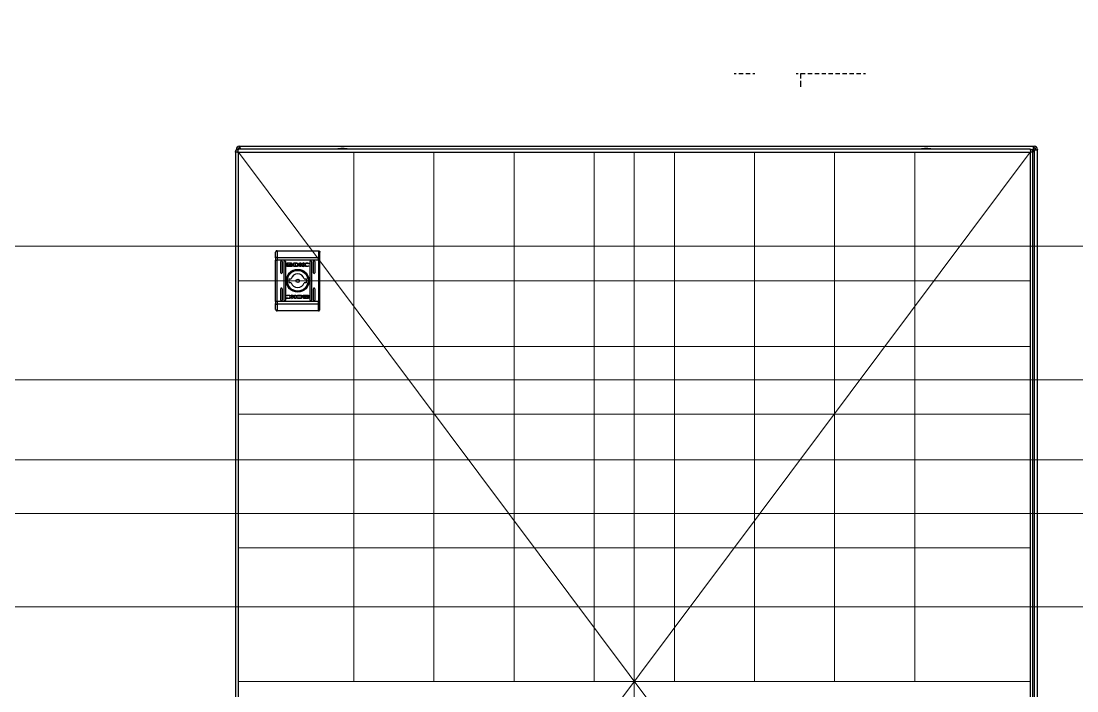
# Model space of a CAD drawing. Header units: millimetres. Extents: x 0 to 53000, y -591 to 24400.
# Drawn here: x 13437 to 14228, y 2789 to 3290 of the extents above; entities that cross this region are included whole.
import ezdxf

# ---------------------------------------------------------------- set-up
doc = ezdxf.new("R2010")
doc.units = ezdxf.units.MM
doc.layers.add('Основная', color=7, linetype='Continuous', lineweight=30)
doc.layers.add('Привязки', color=2, linetype='Continuous', lineweight=0, plot=False, transparency=0.8)
doc.layers.add('размеры', color=3, linetype='Continuous')

# ---------------------------------------------------------------- blocks, each defined once
blk = doc.blocks.new('КПИ 2-2.5 серая')
at = {"layer": 'Основная', "true_color": 0x939598}
h = blk.add_hatch(dxfattribs=at)
h.set_pattern_fill('AR-B816', color=252)
h.paths.add_polyline_path([(2283.68, 559.35), (2288.88, 559.35), (2288.88, 608.65), (2283.68, 608.65)])
h.paths.add_polyline_path([(2286.28, 587), (2287.86, 587), (2287.86, 584), (2287.86, 581), (2286.28, 581), (2284.71, 581), (2284.71, 584), (2284.71, 587)], flags=16)
h.paths.add_polyline_path([(2285.28, 596.82), (2285.28, 598.82), (2287.28, 598.82), (2287.28, 596.82)], flags=16)
h.paths.add_polyline_path([(2284.87, 603.24, -1), (2287.7, 603.24, -1)], flags=16)
h.paths.add_polyline_path([(2285.28, 571.18), (2287.28, 571.18), (2287.28, 569.18), (2285.28, 569.18)], flags=16)
h.paths.add_polyline_path([(2287.7, 564.76, -1), (2284.87, 564.76, -1)], flags=16)

msp = doc.modelspace()

# ---------------------------------------------------------------- linework, layer by layer
at = {"layer": 'Основная', "linetype": 'Continuous'}
for p, q in [((13598.051, 3194.4489), (13598.051, 3194.14891)), ((13598.051, 3194.14891), (13598.051, 3193.59178)), ((13598.051, 3194.14891), (13598.58815, 3194.14891)), ((14192.5783, 3194.54892), (13599.77831, 3194.54892)), ((13600.45101, 3196.84891), (13600.751, 3196.84891)), ((13600.45101, 3195.64889), (13600.751, 3195.64889)), ((13600.751, 3196.84891), (14195.35102, 3196.84891)), ((13600.751, 3195.64889), (13600.751, 3196.84891)), ((14193.11325, 3194.4489), (14195.01461, 3194.4489)), ((14195.01461, 3194.4489), (14194.24517, 3193.67946)), ((14194.35666, 3193.54348), (14195.26209, 3194.4489)), ((14195.65101, 3194.06001), (14194.58203, 3192.99103)), ((14194.64721, 3192.8087), (14195.65101, 3193.8125)), ((14195.26209, 3194.4489), (14195.01461, 3194.4489)), ((14195.35102, 3196.84891), (14195.35102, 3195.64889)), ((14195.35102, 3196.84891), (14195.65101, 3196.84891)), ((14195.35102, 3195.64889), (14195.65101, 3195.64889)), ((14195.65101, 3193.8125), (14195.65101, 3194.06001)), ((14195.65101, 3193.8125), (14195.65101, 2399.88531)), ((14196.851, 3194.4489), (14196.851, 3194.14891)), ((14196.851, 3194.14891), (14198.05102, 3194.14891)), ((14198.05102, 3194.4489), (14198.05102, 3194.14891)), ((14198.05102, 2399.5489), (14198.05102, 3194.14891)), ((13597.67829, 3192.4489), (13597.67829, 2399.64892)), ((13599.1783, 3192.4489), (13597.67829, 3192.4489)), ((13599.1783, 3192.4489), (13599.77831, 3192.4489)), ((13599.77831, 2399.64892), (13599.77831, 3192.4489)), ((13599.77831, 3192.4489), (14192.5783, 3192.4489)), ((14192.5783, 3192.4489), (14192.5783, 2399.64892)), ((14192.5783, 3192.4489), (14193.17831, 3192.4489)), ((14194.67829, 3192.4489), (14193.17831, 3192.4489)), ((14194.67829, 2399.64892), (14194.67829, 3192.4489)), ((13628.67831, 3118.54879), (13628.67831, 3113.50687)), ((13628.67831, 3118.54879), (13659.67829, 3118.54879)), ((13659.67829, 3118.54879), (13659.67829, 3113.50687)), ((13627.67829, 3113.11786), (13627.67829, 3111.56179)), ((13627.67829, 3111.56179), (13628.67831, 3111.56179)), ((13627.67829, 3080.53584), (13627.67829, 3111.56179)), ((13628.67831, 3113.50687), (13628.67831, 3111.56179)), ((13628.67831, 3113.50687), (13659.67829, 3113.50687)), ((13659.67829, 3111.56179), (13628.67831, 3111.56179)), ((13628.67831, 3080.53584), (13628.67831, 3111.56179)), ((13631.4282, 3102.0488), (13631.4282, 3110.54881)), ((13632.42818, 3110.54881), (13632.42818, 3102.0488)), ((13633.92819, 3081.54879), (13633.92819, 3110.54881)), ((13634.92821, 3110.54881), (13634.92821, 3081.54879)), ((13635.98747, 3107.05949), (13635.98747, 3109.09573)), ((13636.25367, 3109.36589), (13639.46743, 3109.36589)), ((13639.46743, 3106.7896), (13636.25367, 3106.7896)), ((13639.41027, 3109.16181), (13636.85281, 3109.16181)), ((13636.85281, 3109.16181), (13636.85281, 3106.99395)), ((13636.85281, 3106.99395), (13638.35998, 3106.9891)), ((13637.91762, 3107.85336), (13637.91762, 3108.1291)), ((13637.91762, 3107.40606), (13637.91762, 3107.69198)), ((13639.41027, 3108.92392), (13639.41027, 3109.16181)), ((13639.73354, 3108.92392), (13639.41027, 3108.92392)), ((13639.73354, 3109.09573), (13639.73354, 3108.92392)), ((13640.64626, 3108.06672), (13640.64626, 3107.79102)), ((13640.64626, 3107.62961), (13640.64626, 3107.34419)), ((13641.34608, 3109.36589), (13643.07947, 3109.37534)), ((13641.34608, 3106.7896), (13641.34608, 3109.36589)), ((13642.99099, 3106.79908), (13641.34608, 3106.7896)), ((13642.95207, 3109.01807), (13642.31484, 3109.00865)), ((13642.31484, 3109.00865), (13642.31484, 3107.10902)), ((13642.31484, 3107.10902), (13642.89682, 3107.11844)), ((13643.00762, 3106.79908), (13642.99099, 3106.79908)), ((13645.70196, 3106.7896), (13645.70196, 3109.36589)), ((13645.70196, 3109.36589), (13646.61346, 3109.36589)), ((13646.62318, 3106.7896), (13645.70196, 3106.7896)), ((13646.61346, 3109.36589), (13646.61346, 3108.15601)), ((13646.61346, 3108.15601), (13648.24782, 3109.36589)), ((13647.85682, 3106.7896), (13646.62318, 3107.87181)), ((13646.62318, 3107.87181), (13646.62318, 3106.7896)), ((13648.94108, 3109.36589), (13647.38719, 3108.22399)), ((13647.38719, 3108.22399), (13648.97747, 3106.7896)), ((13648.97747, 3106.7896), (13647.85682, 3106.7896)), ((13648.24782, 3109.36589), (13648.94108, 3109.36589)), ((13652.28881, 3108.73876), (13652.16915, 3108.73876)), ((13652.39416, 3107.26528), (13652.27958, 3106.93569)), ((13652.44283, 3109.18311), (13652.28881, 3108.73876)), ((13652.29879, 3107.26528), (13652.39416, 3107.26528)), ((13653.4282, 3081.54879), (13653.4282, 3110.54881)), ((13654.4282, 3110.54881), (13654.4282, 3081.54879)), ((13655.92819, 3102.0488), (13655.92819, 3110.54881)), ((13656.9282, 3110.54881), (13656.9282, 3102.0488)), ((13659.67829, 3111.56179), (13659.67829, 3113.50687)), ((13659.67829, 3111.56179), (13660.6783, 3111.56179)), ((13659.67829, 3111.56179), (13659.67829, 3080.53584)), ((13660.6783, 3111.56179), (13660.6783, 3113.11786)), ((13660.6783, 3080.53584), (13660.6783, 3111.56179)), ((13637.59707, 3097.54879), (13639.30388, 3097.54879)), ((13639.30388, 3094.5488), (13637.59707, 3094.5488)), ((13649.05272, 3097.54879), (13650.75952, 3097.54879)), ((13650.75952, 3094.5488), (13649.05272, 3094.5488)), ((13631.4282, 3081.54879), (13631.4282, 3090.0488)), ((13632.42818, 3090.0488), (13632.42818, 3081.54879)), ((13635.91377, 3082.91448), (13636.06779, 3083.35884)), ((13635.96244, 3084.83232), (13636.077, 3085.16194)), ((13636.05781, 3084.83232), (13635.96244, 3084.83232)), ((13636.06779, 3083.35884), (13636.18745, 3083.35884)), ((13639.37913, 3085.308), (13640.49978, 3085.308)), ((13640.96941, 3083.87364), (13639.37913, 3085.308)), ((13639.41552, 3082.73174), (13640.96941, 3083.87364)), ((13640.10878, 3082.73174), (13639.41552, 3082.73174)), ((13641.74314, 3083.94159), (13640.10878, 3082.73174)), ((13640.49978, 3085.308), (13641.73342, 3084.22582)), ((13641.73342, 3085.308), (13642.65464, 3085.308)), ((13641.73342, 3084.22582), (13641.73342, 3085.308)), ((13641.74314, 3082.73174), (13641.74314, 3083.94159)), ((13642.65464, 3082.73174), (13641.74314, 3082.73174)), ((13642.65464, 3085.308), (13642.65464, 3082.73174)), ((13647.01052, 3082.73174), (13645.27713, 3082.72226)), ((13645.34898, 3085.29852), (13645.36561, 3085.29852)), ((13645.36561, 3085.29852), (13647.01052, 3085.308)), ((13645.40453, 3083.07953), (13646.04176, 3083.08895)), ((13646.04176, 3084.98858), (13645.45979, 3084.97916)), ((13646.04176, 3083.08895), (13646.04176, 3084.98858)), ((13647.01052, 3085.308), (13647.01052, 3082.73174)), ((13647.71034, 3084.46799), (13647.71034, 3084.75341)), ((13647.71034, 3084.03091), (13647.71034, 3084.30661)), ((13648.62306, 3083.17367), (13648.94631, 3083.17367)), ((13648.62306, 3083.00186), (13648.62306, 3083.17367)), ((13648.88915, 3085.308), (13652.10292, 3085.308)), ((13652.10292, 3082.73174), (13648.88915, 3082.73174)), ((13648.94631, 3083.17367), (13648.94631, 3082.93579)), ((13648.94631, 3082.93579), (13651.50379, 3082.93579)), ((13651.50379, 3085.10364), (13649.99662, 3085.1085)), ((13650.43896, 3084.69157), (13650.43896, 3084.40561)), ((13650.43896, 3084.24423), (13650.43896, 3083.9685)), ((13651.50379, 3082.93579), (13651.50379, 3085.10364)), ((13652.36913, 3085.03811), (13652.36913, 3083.00186)), ((13655.92819, 3081.54879), (13655.92819, 3090.0488)), ((13656.9282, 3090.0488), (13656.9282, 3081.54879)), ((13627.67829, 3080.53584), (13627.67829, 3078.97977)), ((13628.67831, 3080.53584), (13627.67829, 3080.53584)), ((13628.67831, 3080.53584), (13628.67831, 3078.59073)), ((13659.67829, 3080.53584), (13628.67831, 3080.53584)), ((13659.67829, 3078.59073), (13628.67831, 3078.59073)), ((13628.67831, 3078.59073), (13628.67831, 3073.54881)), ((13659.67829, 3078.59073), (13659.67829, 3080.53584)), ((13660.6783, 3080.53584), (13659.67829, 3080.53584)), ((13659.67829, 3073.54881), (13659.67829, 3078.59073)), ((13660.6783, 3078.97977), (13660.6783, 3080.53584)), ((13659.67829, 3073.54881), (13628.67831, 3073.54881))]:
    msp.add_line(p, q, dxfattribs=at)
at = {"layer": 'Основная'}
msp.add_line((14194.67829, 2399.64892), (14194.67829, 3194.54892), dxfattribs=at)
at = {"layer": 'Основная', "linetype": 'Continuous', "flags": 128}
for points in [[(13628.67831, 3113.50687), (13628.48322, 3113.49938), (13628.29561, 3113.47724), (13628.12273, 3113.4413), (13627.97119, 3113.39293), (13627.84682, 3113.33398), (13627.7544, 3113.26672), (13627.69751, 3113.19373), (13627.67829, 3113.11786)], [(13660.6783, 3113.11786), (13660.65909, 3113.19373), (13660.60218, 3113.26672), (13660.50976, 3113.33398), (13660.3854, 3113.39293), (13660.23387, 3113.4413), (13660.06099, 3113.47724), (13659.87338, 3113.49938), (13659.67829, 3113.50687)], [(13627.67829, 3078.97977), (13627.69751, 3078.90387), (13627.7544, 3078.83088), (13627.84682, 3078.76365), (13627.97119, 3078.7047), (13628.12273, 3078.6563), (13628.29561, 3078.62036), (13628.48322, 3078.59821), (13628.67831, 3078.59073)], [(13659.67829, 3078.59073), (13659.87338, 3078.59821), (13660.06099, 3078.62036), (13660.23387, 3078.6563), (13660.3854, 3078.7047), (13660.50976, 3078.76365), (13660.60218, 3078.83088), (13660.65909, 3078.90387), (13660.6783, 3078.97977)]]:
    msp.add_lwpolyline(points, dxfattribs=at)
at = {"layer": 'Основная', "linetype": 'Continuous'}
for radius in [8.55, 8.05, 7.75, 1.3]:
    msp.add_circle((13644.1783, 3096.0488), radius, dxfattribs=at)
for centre, radius, start, end in [((13600.45101, 3194.4489), 2.4, 90, 180), ((13600.45101, 3194.4489), 1.2, 90, 180), ((13677.97964, 3169.28283), 25.76608, 90.67011106, 101.30585223), ((13677.37695, 3169.28283), 25.76608, 78.69414777, 89.32988894), ((14114.97964, 3169.28283), 25.76608, 90.67011106, 101.30585223), ((14114.37695, 3169.28283), 25.76608, 78.69414777, 89.32988894), ((14195.65101, 3194.4489), 2.4, 0, 90), ((14195.65101, 3194.4489), 1.2, 0, 90), ((13631.9282, 3110.5488), 0.5, 360, 180), ((13634.4282, 3110.5488), 0.5, 360, 180), ((13653.9282, 3110.5488), 0.5, 0, 180), ((13656.4282, 3110.5488), 0.5, 0, 180), ((13631.9282, 3102.0488), 0.5, 180, 360), ((13644.1783, 3096.0488), 5.1, 17.10463518, 162.89536482), ((13656.4282, 3102.0488), 0.5, 180, 0), ((13644.1783, 3096.0488), 6.75, 167.16041159, 192.83958841), ((13644.1783, 3096.0488), 5.1, 197.10463518, 342.89536482), ((13644.1783, 3096.0488), 6.75, 347.16041159, 12.83958841), ((13631.9282, 3090.0488), 0.5, 0, 180), ((13656.4282, 3090.0488), 0.5, 0, 180), ((13631.9282, 3081.5488), 0.5, 180, 0), ((13634.4282, 3081.5488), 0.5, 180, 360), ((13653.9282, 3081.5488), 0.5, 180, 0), ((13656.4282, 3081.5488), 0.5, 180, 0)]:
    msp.add_arc(centre, radius, start, end, dxfattribs=at)
for points, knots in [([(13597.67829, 3192.4489), (13597.70609, 3192.70757), (13597.75971, 3193.20647), (13598.16093, 3193.84945), (13598.7218, 3194.31038), (13599.29815, 3194.52393), (13599.65773, 3194.54264), (13599.77831, 3194.54892)], [0, 0, 0, 0, 0.235056426, 0.453342722, 0.671617379, 0.889888771, 1, 1, 1, 1]), ([(13598.44412, 3194.0308), (13598.36742, 3194.04214), (13598.10109, 3194.08149), (13598.07183, 3194.12087), (13598.051, 3194.14891)], [0, 0, 0, 0, 0.287981449, 1, 1, 1, 1]), ([(13599.77831, 3194.54892), (13599.73124, 3194.52111), (13599.64047, 3194.46749), (13599.50611, 3194.06627), (13599.3752, 3193.50539), (13599.26562, 3192.92907), (13599.20023, 3192.56947), (13599.1783, 3192.4489)], [0, 0, 0, 0, 0.235056863, 0.453340602, 0.671614861, 0.889889745, 1, 1, 1, 1]), ([(13600.82148, 3194.54892), (13600.79939, 3194.67154), (13600.74905, 3194.95093), (13600.67047, 3195.31685), (13600.58574, 3195.59488), (13600.52926, 3195.63089), (13600.50101, 3195.64889)], [0, 0, 0, 0, 0.206815686, 0.471214142, 0.735608071, 1, 1, 1, 1]), ([(13600.751, 3196.84891), (13600.77903, 3196.81284), (13600.8351, 3196.74068), (13600.9192, 3196.18568), (13601.0033, 3195.39237), (13601.05937, 3194.76339), (13601.08741, 3194.4489)], [0, 0, 0, 0, 0.249997807, 0.499998065, 0.749998323, 1, 1, 1, 1]), ([(14193.17831, 3192.4489), (14193.13125, 3192.70757), (14193.04047, 3193.20647), (14192.90611, 3193.84946), (14192.7752, 3194.31039), (14192.66563, 3194.52392), (14192.60023, 3194.54264), (14192.5783, 3194.54892)], [0, 0, 0, 0, 0.235056825, 0.453342032, 0.671616257, 0.88989376, 1, 1, 1, 1]), ([(14192.5783, 3194.54892), (14192.83698, 3194.52112), (14193.33587, 3194.4675), (14193.97884, 3194.06627), (14194.43974, 3193.50539), (14194.65335, 3192.92907), (14194.67203, 3192.56947), (14194.67829, 3192.4489)], [0, 0, 0, 0, 0.235057678, 0.453337607, 0.671613426, 0.889888941, 1, 1, 1, 1]), ([(14195.01461, 3194.4489), (14195.04264, 3194.76339), (14195.09871, 3195.39237), (14195.18281, 3196.18568), (14195.26692, 3196.74068), (14195.32298, 3196.81284), (14195.35102, 3196.84891)], [0, 0, 0, 0, 0.250001677, 0.500001935, 0.750002193, 1, 1, 1, 1]), ([(14195.601, 3195.64889), (14195.57276, 3195.63085), (14195.51627, 3195.59477), (14195.43154, 3195.31729), (14195.34682, 3194.92064), (14195.29033, 3194.60615), (14195.26209, 3194.4489)], [0, 0, 0, 0, 0.249996096, 0.499994082, 0.749996348, 1, 1, 1, 1]), ([(14195.65101, 3194.06001), (14195.80825, 3194.08826), (14196.12274, 3194.14475), (14196.5194, 3194.22942), (14196.79688, 3194.31417), (14196.83296, 3194.37065), (14196.851, 3194.39889)], [0, 0, 0, 0, 0.250004349, 0.500004524, 0.750003208, 1, 1, 1, 1]), ([(14198.05102, 3194.14891), (14198.01494, 3194.12088), (14197.94279, 3194.06481), (14197.38779, 3193.98071), (14196.59448, 3193.8966), (14195.9655, 3193.84053), (14195.65101, 3193.8125)], [0, 0, 0, 0, 0.249997807, 0.499998065, 0.749998323, 1, 1, 1, 1]), ([(13628.67831, 3118.54879), (13628.54941, 3118.53476), (13628.35322, 3118.51341), (13628.12018, 3118.38607), (13627.92762, 3118.22901), (13627.78273, 3118.01977), (13627.69347, 3117.77389), (13627.68354, 3117.62674), (13627.67829, 3117.54881)], [0, 0, 0, 0, 0.242744328, 0.369464461, 0.499575455, 0.715712425, 0.849427422, 1, 1, 1, 1]), ([(13627.67829, 3113.11786), (13627.67829, 3114.06771), (13627.67829, 3115.96741), (13627.67829, 3117.02167), (13627.67829, 3117.54881)], [0, 0, 0, 0, 0.499999311, 1, 1, 1, 1]), ([(13659.67829, 3118.54879), (13659.80717, 3118.53475), (13660.00333, 3118.51338), (13660.23638, 3118.38611), (13660.42893, 3118.22904), (13660.57386, 3118.01982), (13660.6631, 3117.77391), (13660.67303, 3117.62675), (13660.6783, 3117.54881)], [0, 0, 0, 0, 0.2427098349, 0.3694307987, 0.499543122, 0.7156708611, 0.8494064596, 1, 1, 1, 1]), ([(13660.6783, 3113.11786), (13660.6783, 3114.06771), (13660.6783, 3115.96741), (13660.6783, 3117.02167), (13660.6783, 3117.54881)], [0, 0, 0, 0, 0.499999311, 1, 1, 1, 1]), ([(13635.98747, 3109.09573), (13635.99119, 3109.12988), (13635.99824, 3109.19458), (13636.05037, 3109.27713), (13636.12146, 3109.33587), (13636.19409, 3109.36287), (13636.23902, 3109.36515), (13636.25367, 3109.36589)], [0, 0, 0, 0, 0.242988497, 0.460434465, 0.678493067, 0.89514379, 1, 1, 1, 1]), ([(13636.25367, 3106.7896), (13636.21946, 3106.79351), (13636.15585, 3106.80078), (13636.07557, 3106.85313), (13636.01836, 3106.92331), (13635.99077, 3106.99679), (13635.98832, 3107.04337), (13635.98747, 3107.05949)], [0, 0, 0, 0, 0.243405882, 0.452680923, 0.666532949, 0.884637471, 1, 1, 1, 1]), ([(13637.91762, 3108.1291), (13637.94406, 3108.07716), (13638.01191, 3107.94387), (13638.2573, 3107.74719), (13638.69371, 3107.55829), (13639.07433, 3107.53221), (13639.2961, 3107.51702)], [0, 0, 0, 0, 0.109734951, 0.28164705, 0.581440176, 1, 1, 1, 1]), ([(13639.2961, 3107.24128), (13639.16237, 3107.24735), (13638.79615, 3107.26396), (13638.35761, 3107.40738), (13638.03336, 3107.64328), (13637.95517, 3107.78521), (13637.91762, 3107.85336)], [0, 0, 0, 0, 0.254051681, 0.695713106, 0.853882093, 1, 1, 1, 1]), ([(13637.91762, 3107.69198), (13637.94396, 3107.64012), (13638.01155, 3107.50701), (13638.25631, 3107.31049), (13638.69269, 3107.12111), (13639.07367, 3107.09492), (13639.2961, 3107.07964)], [0, 0, 0, 0, 0.109529552, 0.2810786368, 0.5802834601, 1, 1, 1, 1]), ([(13638.35998, 3106.9891), (13638.30083, 3107.02069), (13638.19739, 3107.07594), (13638.04571, 3107.19906), (13637.95564, 3107.31173), (13637.92202, 3107.39514), (13637.91762, 3107.40606)], [0, 0, 0, 0, 0.323284152, 0.565348116, 0.943089263, 1, 1, 1, 1]), ([(13638.10997, 3108.21087), (13638.14224, 3108.26872), (13638.2233, 3108.41403), (13638.48666, 3108.61031), (13638.86001, 3108.75495), (13639.15572, 3108.77277), (13639.2961, 3108.78123)], [0, 0, 0, 0, 0.142892063, 0.358926877, 0.6956561, 1, 1, 1, 1]), ([(13638.16543, 3108.10263), (13638.15985, 3108.11129), (13638.1487, 3108.12862), (13638.12909, 3108.16426), (13638.11757, 3108.19234), (13638.10997, 3108.21087)], [0, 0, 0, 0, 0.253511014, 0.507330446, 1, 1, 1, 1]), ([(13639.2961, 3108.57226), (13639.16189, 3108.56435), (13638.85592, 3108.54634), (13638.47167, 3108.39835), (13638.24466, 3108.21293), (13638.17699, 3108.11872), (13638.16543, 3108.10263)], [0, 0, 0, 0, 0.318041871, 0.7250565, 0.953031019, 1, 1, 1, 1]), ([(13638.21275, 3108.04145), (13638.28517, 3108.10846), (13638.47091, 3108.28033), (13638.8556, 3108.41944), (13639.15246, 3108.43918), (13639.2961, 3108.44873)], [0, 0, 0, 0, 0.247998021, 0.636123633, 1, 1, 1, 1]), ([(13638.32481, 3107.94048), (13638.31427, 3107.94842), (13638.29318, 3107.96429), (13638.25485, 3107.99705), (13638.22926, 3108.02404), (13638.21275, 3108.04145)], [0, 0, 0, 0, 0.262060633, 0.524075232, 1, 1, 1, 1]), ([(13639.2961, 3108.23951), (13639.16198, 3108.23149), (13638.9429, 3108.21838), (13638.6085, 3108.12291), (13638.43073, 3108.00859), (13638.32481, 3107.94048)], [0, 0, 0, 0, 0.389546597, 0.636284488, 1, 1, 1, 1]), ([(13638.42381, 3107.87789), (13638.545, 3107.93895), (13638.74129, 3108.03784), (13639.04203, 3108.09641), (13639.21086, 3108.10312), (13639.2961, 3108.10651)], [0, 0, 0, 0, 0.444087433, 0.719342257, 1, 1, 1, 1]), ([(13638.65317, 3107.78297), (13638.62148, 3107.79342), (13638.56632, 3107.81159), (13638.4898, 3107.84368), (13638.44584, 3107.86647), (13638.42381, 3107.87789)], [0, 0, 0, 0, 0.402560198, 0.700676114, 1, 1, 1, 1]), ([(13639.2961, 3107.89729), (13639.22935, 3107.89524), (13639.09584, 3107.89112), (13638.87872, 3107.85763), (13638.73421, 3107.8098), (13638.65317, 3107.78297)], [0, 0, 0, 0, 0.305180786, 0.610401403, 1, 1, 1, 1]), ([(13639.2961, 3108.78123), (13639.43042, 3108.77341), (13639.73683, 3108.75557), (13640.10898, 3108.61005), (13640.37902, 3108.40174), (13640.45518, 3108.25674), (13640.49126, 3108.18804)], [0, 0, 0, 0, 0.286545345, 0.653646609, 0.835899066, 1, 1, 1, 1]), ([(13640.43264, 3108.09414), (13640.37792, 3108.15948), (13640.23949, 3108.32476), (13639.84724, 3108.52214), (13639.50676, 3108.5531), (13639.2961, 3108.57226)], [0, 0, 0, 0, 0.19954381, 0.504757253, 1, 1, 1, 1]), ([(13639.2961, 3108.44873), (13639.42975, 3108.44036), (13639.73461, 3108.42127), (13640.12444, 3108.28268), (13640.31637, 3108.10046), (13640.38311, 3108.0371)], [0, 0, 0, 0, 0.337361803, 0.76956186, 1, 1, 1, 1]), ([(13640.26759, 3107.94048), (13640.16324, 3108.00767), (13639.98044, 3108.12537), (13639.64504, 3108.21933), (13639.42419, 3108.2321), (13639.2961, 3108.23951)], [0, 0, 0, 0, 0.358474235, 0.627916708, 1, 1, 1, 1]), ([(13639.2961, 3108.10651), (13639.43031, 3108.09861), (13639.648, 3108.0858), (13639.94183, 3108.00094), (13640.09086, 3107.92026), (13640.16642, 3107.87935)], [0, 0, 0, 0, 0.442208371, 0.717210245, 1, 1, 1, 1]), ([(13639.2961, 3107.51702), (13639.42978, 3107.52312), (13639.79596, 3107.53984), (13640.24214, 3107.68439), (13640.54447, 3107.91065), (13640.61998, 3108.02643), (13640.64626, 3108.06672)], [0, 0, 0, 0, 0.2653927254, 0.7269637171, 0.9049876353, 1, 1, 1, 1]), ([(13639.93473, 3107.78494), (13639.87138, 3107.80632), (13639.74472, 3107.84906), (13639.53018, 3107.88855), (13639.37975, 3107.89417), (13639.2961, 3107.89729)], [0, 0, 0, 0, 0.307557839, 0.61496426, 1, 1, 1, 1]), ([(13640.64626, 3107.79102), (13640.60801, 3107.73616), (13640.50492, 3107.58831), (13640.17457, 3107.38693), (13639.74941, 3107.26065), (13639.4236, 3107.24673), (13639.2961, 3107.24128)], [0, 0, 0, 0, 0.131663864, 0.354823634, 0.747510677, 1, 1, 1, 1]), ([(13639.2961, 3107.07964), (13639.42978, 3107.08575), (13639.79587, 3107.1025), (13640.24201, 3107.24699), (13640.54435, 3107.47332), (13640.61993, 3107.58922), (13640.64626, 3107.62961)], [0, 0, 0, 0, 0.26536727, 0.726722933, 0.90478421, 1, 1, 1, 1]), ([(13639.46743, 3109.36589), (13639.50165, 3109.36198), (13639.56523, 3109.35472), (13639.64537, 3109.3023), (13639.70255, 3109.23217), (13639.73022, 3109.15861), (13639.73268, 3109.11192), (13639.73354, 3109.09573)], [0, 0, 0, 0, 0.243416669, 0.45216923, 0.665857166, 0.884169747, 1, 1, 1, 1]), ([(13640.64626, 3107.34419), (13640.61568, 3107.30172), (13640.51673, 3107.1643), (13640.17236, 3106.95364), (13639.79678, 3106.80674), (13639.51849, 3106.79226), (13639.46743, 3106.7896)], [0, 0, 0, 0, 0.116514396, 0.377014761, 0.885714529, 1, 1, 1, 1]), ([(13640.16642, 3107.87935), (13640.13653, 3107.86449), (13640.08421, 3107.83849), (13640.00635, 3107.80803), (13639.95863, 3107.79264), (13639.93473, 3107.78494)], [0, 0, 0, 0, 0.399523811, 0.69937527, 1, 1, 1, 1]), ([(13640.38311, 3108.0371), (13640.37382, 3108.02785), (13640.35525, 3108.00935), (13640.31727, 3107.97634), (13640.28712, 3107.95457), (13640.26759, 3107.94048)], [0, 0, 0, 0, 0.260628317, 0.521298286, 1, 1, 1, 1]), ([(13640.49126, 3108.18804), (13640.48695, 3108.17966), (13640.47833, 3108.16288), (13640.45951, 3108.13103), (13640.4433, 3108.10877), (13640.43264, 3108.09414)], [0, 0, 0, 0, 0.255179182, 0.510468942, 1, 1, 1, 1]), ([(13642.89682, 3107.11844), (13643.02996, 3107.1219), (13643.30947, 3107.12917), (13643.66731, 3107.19023), (13643.93239, 3107.34358), (13644.08886, 3107.54366), (13644.16795, 3107.80094), (13644.17486, 3107.98771), (13644.17829, 3108.08028)], [0, 0, 0, 0, 0.214953138, 0.451249058, 0.574934837, 0.699379834, 0.850992763, 1, 1, 1, 1]), ([(13643.35082, 3108.98341), (13643.28474, 3108.99145), (13643.18545, 3109.00354), (13643.05236, 3109.01403), (13642.98551, 3109.01672), (13642.95207, 3109.01807)], [0, 0, 0, 0, 0.4987394484, 0.7492699426, 1, 1, 1, 1]), ([(13643.41728, 3106.81118), (13643.34904, 3106.80829), (13643.24668, 3106.80396), (13643.11011, 3106.79994), (13643.04179, 3106.79937), (13643.00762, 3106.79908)], [0, 0, 0, 0, 0.499920504, 0.749925379, 1, 1, 1, 1]), ([(13643.07947, 3109.37534), (13643.213, 3109.37347), (13643.48011, 3109.36974), (13643.85692, 3109.32405), (13644.21394, 3109.25452), (13644.42141, 3109.15781), (13644.52644, 3109.10885)], [0, 0, 0, 0, 0.26957948, 0.539247634, 0.766750226, 1, 1, 1, 1]), ([(13644.17829, 3108.08028), (13644.17405, 3108.21584), (13644.16775, 3108.41747), (13644.05908, 3108.66603), (13643.89442, 3108.82318), (13643.64681, 3108.92247), (13643.45445, 3108.96208), (13643.35082, 3108.98341)], [0, 0, 0, 0, 0.290492878, 0.432083356, 0.574715434, 0.770890826, 1, 1, 1, 1]), ([(13644.08095, 3106.88327), (13644.01533, 3106.87067), (13643.88418, 3106.84549), (13643.66217, 3106.82456), (13643.50643, 3106.81605), (13643.41728, 3106.81118)], [0, 0, 0, 0, 0.299776475, 0.59916476, 1, 1, 1, 1]), ([(13644.52644, 3109.10885), (13644.63767, 3109.03302), (13644.86083, 3108.8809), (13645.09805, 3108.57217), (13645.21432, 3108.22592), (13645.20267, 3107.88625), (13645.07871, 3107.56291), (13644.84802, 3107.2683), (13644.50928, 3107.01728), (13644.22736, 3106.92908), (13644.08095, 3106.88327)], [0, 0, 0, 0, 0.132052005, 0.264905064, 0.37507248, 0.485472814, 0.592479828, 0.710766379, 0.849799284, 1, 1, 1, 1]), ([(13648.8121, 3108.11089), (13648.81781, 3108.17842), (13648.83042, 3108.32767), (13648.95584, 3108.58426), (13649.25612, 3108.9013), (13649.90292, 3109.24701), (13650.58784, 3109.38742), (13651.05538, 3109.3972), (13651.14991, 3109.39918)], [0, 0, 0, 0, 0.069720942, 0.154088284, 0.289464965, 0.515619808, 0.902057427, 1, 1, 1, 1]), ([(13651.14045, 3106.75658), (13651.00719, 3106.75892), (13650.53929, 3106.76713), (13649.90881, 3106.86163), (13649.33142, 3107.1297), (13649.00703, 3107.42432), (13648.83483, 3107.77039), (13648.81889, 3108.00908), (13648.8121, 3108.11089)], [0, 0, 0, 0, 0.133264155, 0.467896572, 0.626952913, 0.76232603, 0.898627809, 1, 1, 1, 1]), ([(13651.17361, 3109.062), (13651.0392, 3109.0531), (13650.73326, 3109.03285), (13650.32831, 3108.8609), (13650.03108, 3108.59993), (13649.86689, 3108.32692), (13649.84745, 3108.13881), (13649.83822, 3108.04949)], [0, 0, 0, 0, 0.218307457, 0.496938685, 0.695436402, 0.855395532, 1, 1, 1, 1]), ([(13649.83822, 3108.04949), (13649.84702, 3107.96203), (13649.86467, 3107.7867), (13650.01424, 3107.52157), (13650.28676, 3107.26618), (13650.69577, 3107.07382), (13651.01452, 3107.04919), (13651.17361, 3107.0369)], [0, 0, 0, 0, 0.141609512, 0.283886787, 0.483106359, 0.742022979, 1, 1, 1, 1]), ([(13652.27958, 3106.93569), (13652.1513, 3106.89803), (13651.90251, 3106.82499), (13651.5195, 3106.76782), (13651.26724, 3106.76034), (13651.14045, 3106.75658)], [0, 0, 0, 0, 0.34621508, 0.671407747, 1, 1, 1, 1]), ([(13651.14991, 3109.39918), (13651.28338, 3109.39539), (13651.55034, 3109.3878), (13651.98654, 3109.32571), (13652.2785, 3109.23447), (13652.44283, 3109.18311)], [0, 0, 0, 0, 0.304141602, 0.608330571, 1, 1, 1, 1]), ([(13652.16915, 3108.73876), (13652.05525, 3108.81185), (13651.8618, 3108.93597), (13651.51898, 3109.03993), (13651.29924, 3109.05397), (13651.17361, 3109.062)], [0, 0, 0, 0, 0.380134134, 0.645568931, 1, 1, 1, 1]), ([(13651.17361, 3107.0369), (13651.30739, 3107.04143), (13651.56572, 3107.05018), (13651.94621, 3107.12555), (13652.18046, 3107.21838), (13652.29879, 3107.26528)], [0, 0, 0, 0, 0.347062937, 0.670173613, 1, 1, 1, 1]), ([(13637.20669, 3082.69842), (13637.07322, 3082.70223), (13636.80626, 3082.70984), (13636.37005, 3082.77187), (13636.0781, 3082.86312), (13635.91377, 3082.91448)], [0, 0, 0, 0, 0.304143349, 0.6083297, 1, 1, 1, 1]), ([(13637.18299, 3085.0607), (13637.04921, 3085.05616), (13636.79088, 3085.0474), (13636.41038, 3084.9721), (13636.17614, 3084.87923), (13636.05781, 3084.83232)], [0, 0, 0, 0, 0.34706167, 0.670166057, 1, 1, 1, 1]), ([(13636.077, 3085.16194), (13636.20529, 3085.19959), (13636.45408, 3085.2726), (13636.83709, 3085.32978), (13637.08935, 3085.33726), (13637.21613, 3085.34102)], [0, 0, 0, 0, 0.3462232582, 0.6714054609, 1, 1, 1, 1]), ([(13636.18745, 3083.35884), (13636.30135, 3083.28576), (13636.4948, 3083.16166), (13636.83761, 3083.05766), (13637.05735, 3083.04362), (13637.18299, 3083.0356)], [0, 0, 0, 0, 0.380109763, 0.645567382, 1, 1, 1, 1]), ([(13638.51838, 3084.04813), (13638.50957, 3084.1356), (13638.49191, 3084.31093), (13638.34235, 3084.57605), (13638.06984, 3084.83146), (13637.66083, 3085.02381), (13637.34208, 3085.04842), (13637.18299, 3085.0607)], [0, 0, 0, 0, 0.141611912, 0.283890236, 0.483105458, 0.742031298, 1, 1, 1, 1]), ([(13637.18299, 3083.0356), (13637.3174, 3083.04449), (13637.62335, 3083.06474), (13638.02826, 3083.23673), (13638.32554, 3083.49767), (13638.4897, 3083.7707), (13638.50915, 3083.95882), (13638.51838, 3084.04813)], [0, 0, 0, 0, 0.218305366, 0.496940237, 0.695425236, 0.855396917, 1, 1, 1, 1]), ([(13639.5445, 3083.98671), (13639.53879, 3083.91918), (13639.52616, 3083.76993), (13639.40075, 3083.51334), (13639.10048, 3083.19629), (13638.45368, 3082.85057), (13637.76875, 3082.71025), (13637.30122, 3082.70041), (13637.20669, 3082.69842)], [0, 0, 0, 0, 0.069721989, 0.154089727, 0.289463593, 0.515619499, 0.902061765, 1, 1, 1, 1]), ([(13637.21613, 3085.34102), (13637.3494, 3085.33868), (13637.8173, 3085.33047), (13638.44779, 3085.23601), (13639.02518, 3084.96792), (13639.34959, 3084.6733), (13639.52175, 3084.32721), (13639.5377, 3084.08852), (13639.5445, 3083.98671)], [0, 0, 0, 0, 0.133262758, 0.467894754, 0.626949428, 0.762321127, 0.89862826, 1, 1, 1, 1]), ([(13643.83016, 3082.98875), (13643.71893, 3083.06458), (13643.49577, 3083.2167), (13643.25854, 3083.52543), (13643.14228, 3083.87168), (13643.15393, 3084.21136), (13643.27789, 3084.5347), (13643.50857, 3084.82932), (13643.84731, 3085.08034), (13644.12922, 3085.16853), (13644.27562, 3085.21433)], [0, 0, 0, 0, 0.132052707, 0.264906473, 0.375083778, 0.48547492, 0.592482503, 0.710777451, 0.849811095, 1, 1, 1, 1]), ([(13645.27713, 3082.72226), (13645.1436, 3082.72414), (13644.87649, 3082.7279), (13644.49968, 3082.77354), (13644.14266, 3082.84308), (13643.93519, 3082.93979), (13643.83016, 3082.98875)], [0, 0, 0, 0, 0.2695805714, 0.5392468583, 0.7667498329, 1, 1, 1, 1]), ([(13645.45979, 3084.97916), (13645.32664, 3084.97571), (13645.04713, 3084.96848), (13644.68929, 3084.90735), (13644.42418, 3084.75404), (13644.26775, 3084.55393), (13644.18865, 3084.29667), (13644.18172, 3084.1099), (13644.17829, 3084.01732)], [0, 0, 0, 0, 0.214950529, 0.451247963, 0.574946359, 0.699380329, 0.850976785, 1, 1, 1, 1]), ([(13644.17829, 3084.01732), (13644.18255, 3083.88176), (13644.18888, 3083.68014), (13644.29747, 3083.43155), (13644.46221, 3083.27447), (13644.70977, 3083.17511), (13644.90214, 3083.13552), (13645.00578, 3083.11419)], [0, 0, 0, 0, 0.29049461, 0.43207562, 0.574707639, 0.77089143, 1, 1, 1, 1]), ([(13644.27562, 3085.21433), (13644.34125, 3085.22693), (13644.4724, 3085.2521), (13644.69442, 3085.27304), (13644.85016, 3085.28155), (13644.93932, 3085.28642)], [0, 0, 0, 0, 0.299807184, 0.599137921, 1, 1, 1, 1]), ([(13644.93932, 3085.28642), (13645.00756, 3085.28931), (13645.10992, 3085.29364), (13645.24649, 3085.29766), (13645.31481, 3085.29823), (13645.34898, 3085.29852)], [0, 0, 0, 0, 0.499920504, 0.749925379, 1, 1, 1, 1]), ([(13645.00578, 3083.11419), (13645.07185, 3083.10616), (13645.17114, 3083.09409), (13645.30423, 3083.0836), (13645.37109, 3083.08089), (13645.40453, 3083.07953)], [0, 0, 0, 0, 0.498659468, 0.749265317, 1, 1, 1, 1]), ([(13647.71034, 3084.75341), (13647.74091, 3084.79589), (13647.83982, 3084.93334), (13648.18424, 3085.14397), (13648.5598, 3085.29086), (13648.8381, 3085.30534), (13648.88915, 3085.308)], [0, 0, 0, 0, 0.116517518, 0.377025455, 0.885715183, 1, 1, 1, 1]), ([(13649.0605, 3085.01796), (13648.92682, 3085.01184), (13648.56073, 3084.99509), (13648.11459, 3084.8506), (13647.81225, 3084.62428), (13647.73667, 3084.50837), (13647.71034, 3084.46799)], [0, 0, 0, 0, 0.26536727, 0.726722933, 0.90478421, 1, 1, 1, 1]), ([(13647.71034, 3084.30661), (13647.74858, 3084.36146), (13647.85167, 3084.5093), (13648.18203, 3084.71065), (13648.60719, 3084.83695), (13648.933, 3084.85087), (13649.0605, 3084.85631)], [0, 0, 0, 0, 0.1316377297, 0.3548162839, 0.7475078006, 1, 1, 1, 1]), ([(13649.0605, 3084.58061), (13648.92682, 3084.57449), (13648.56065, 3084.55774), (13648.11446, 3084.41322), (13647.81214, 3084.18695), (13647.73662, 3084.07119), (13647.71034, 3084.03091)], [0, 0, 0, 0, 0.265398127, 0.726975815, 0.905002316, 1, 1, 1, 1]), ([(13647.86534, 3083.90955), (13647.86965, 3083.91795), (13647.87826, 3083.93475), (13647.89708, 3083.96659), (13647.9133, 3083.98884), (13647.92396, 3084.00346)], [0, 0, 0, 0, 0.255412683, 0.510698002, 1, 1, 1, 1]), ([(13649.0605, 3083.3164), (13648.92618, 3083.32421), (13648.61977, 3083.34202), (13648.24761, 3083.48754), (13647.97758, 3083.69586), (13647.90142, 3083.84085), (13647.86534, 3083.90955)], [0, 0, 0, 0, 0.286543269, 0.653654571, 0.835898988, 1, 1, 1, 1]), ([(13647.92396, 3084.00346), (13647.97868, 3083.93812), (13648.11711, 3083.77285), (13648.50935, 3083.57545), (13648.84984, 3083.54451), (13649.0605, 3083.52537)], [0, 0, 0, 0, 0.199544343, 0.504748332, 1, 1, 1, 1]), ([(13647.97349, 3084.06053), (13647.98278, 3084.06977), (13648.00136, 3084.08824), (13648.03933, 3084.12125), (13648.06947, 3084.14302), (13648.08899, 3084.15712)], [0, 0, 0, 0, 0.260546987, 0.521273474, 1, 1, 1, 1]), ([(13649.0605, 3083.64887), (13648.92686, 3083.65725), (13648.62199, 3083.67637), (13648.23215, 3083.81494), (13648.04023, 3083.99716), (13647.97349, 3084.06053)], [0, 0, 0, 0, 0.337362809, 0.769572428, 1, 1, 1, 1]), ([(13648.08899, 3084.15712), (13648.19335, 3084.08993), (13648.37615, 3083.97224), (13648.71156, 3083.87826), (13648.93241, 3083.86551), (13649.0605, 3083.85811)], [0, 0, 0, 0, 0.358483134, 0.627909014, 1, 1, 1, 1]), ([(13648.19017, 3084.21825), (13648.22006, 3084.23312), (13648.27237, 3084.25915), (13648.35024, 3084.28956), (13648.39796, 3084.30495), (13648.42185, 3084.31266)], [0, 0, 0, 0, 0.399626309, 0.699377051, 1, 1, 1, 1]), ([(13649.0605, 3083.99112), (13648.92629, 3083.99903), (13648.70861, 3084.01185), (13648.41477, 3084.09665), (13648.26573, 3084.17734), (13648.19017, 3084.21825)], [0, 0, 0, 0, 0.442205994, 0.717197084, 1, 1, 1, 1]), ([(13648.42185, 3084.31266), (13648.4852, 3084.29129), (13648.61187, 3084.24857), (13648.82641, 3084.20908), (13648.97685, 3084.20346), (13649.0605, 3084.20033)], [0, 0, 0, 0, 0.3075415213, 0.6149676867, 1, 1, 1, 1]), ([(13648.88915, 3082.73174), (13648.85494, 3082.73565), (13648.79139, 3082.74292), (13648.71122, 3082.79528), (13648.65406, 3082.86543), (13648.62638, 3082.93898), (13648.62392, 3082.98568), (13648.62306, 3083.00186)], [0, 0, 0, 0, 0.243365739, 0.452126842, 0.665831312, 0.884160785, 1, 1, 1, 1]), ([(13650.43896, 3084.40561), (13650.41262, 3084.45748), (13650.34503, 3084.59058), (13650.10031, 3084.78716), (13649.66389, 3084.97647), (13649.28292, 3085.00267), (13649.0605, 3085.01796)], [0, 0, 0, 0, 0.10952979, 0.281084765, 0.580282549, 1, 1, 1, 1]), ([(13649.0605, 3084.85631), (13649.19423, 3084.85025), (13649.56044, 3084.83363), (13649.99902, 3084.69028), (13650.32322, 3084.45431), (13650.40141, 3084.31238), (13650.43896, 3084.24423)], [0, 0, 0, 0, 0.254052136, 0.695708121, 0.853881831, 1, 1, 1, 1]), ([(13650.43896, 3083.9685), (13650.41253, 3084.02043), (13650.34468, 3084.15372), (13650.0993, 3084.35041), (13649.66289, 3084.5393), (13649.28227, 3084.5654), (13649.0605, 3084.58061)], [0, 0, 0, 0, 0.109735447, 0.281641283, 0.581435763, 1, 1, 1, 1]), ([(13649.0605, 3084.20033), (13649.12725, 3084.20238), (13649.26076, 3084.20646), (13649.47787, 3084.24001), (13649.62239, 3084.28784), (13649.70343, 3084.31466)], [0, 0, 0, 0, 0.305177004, 0.610403267, 1, 1, 1, 1]), ([(13649.93279, 3084.21971), (13649.8116, 3084.15865), (13649.6153, 3084.05975), (13649.31456, 3084.00118), (13649.14573, 3083.9945), (13649.0605, 3083.99112)], [0, 0, 0, 0, 0.444088515, 0.719360024, 1, 1, 1, 1]), ([(13649.0605, 3083.85811), (13649.19462, 3083.86613), (13649.4137, 3083.87922), (13649.7481, 3083.97469), (13649.92587, 3084.08901), (13650.03179, 3084.15712)], [0, 0, 0, 0, 0.389544761, 0.636283394, 1, 1, 1, 1]), ([(13650.14383, 3084.05615), (13650.07142, 3083.98914), (13649.88569, 3083.81726), (13649.501, 3083.67815), (13649.20414, 3083.65842), (13649.0605, 3083.64887)], [0, 0, 0, 0, 0.247990766, 0.636120122, 1, 1, 1, 1]), ([(13649.0605, 3083.52537), (13649.19471, 3083.53327), (13649.50068, 3083.55128), (13649.88489, 3083.69931), (13650.11196, 3083.88465), (13650.1796, 3083.97887), (13650.19116, 3083.99497)], [0, 0, 0, 0, 0.318049698, 0.725063393, 0.95303688, 1, 1, 1, 1]), ([(13650.24662, 3083.88672), (13650.21435, 3083.82889), (13650.13329, 3083.6836), (13649.86997, 3083.48726), (13649.49659, 3083.34265), (13649.20088, 3083.32485), (13649.0605, 3083.3164)], [0, 0, 0, 0, 0.1428696976, 0.3589123917, 0.6956656506, 1, 1, 1, 1]), ([(13649.70343, 3084.31466), (13649.73512, 3084.30422), (13649.79028, 3084.28604), (13649.86678, 3084.25391), (13649.91075, 3084.23112), (13649.93279, 3084.21971)], [0, 0, 0, 0, 0.402486016, 0.700635576, 1, 1, 1, 1]), ([(13649.99662, 3085.1085), (13650.05577, 3085.07692), (13650.15922, 3085.02169), (13650.31089, 3084.89855), (13650.40092, 3084.78587), (13650.43456, 3084.70248), (13650.43896, 3084.69157)], [0, 0, 0, 0, 0.323275648, 0.565332702, 0.943130827, 1, 1, 1, 1]), ([(13650.03179, 3084.15712), (13650.04233, 3084.14919), (13650.06341, 3084.13333), (13650.10176, 3084.10059), (13650.12734, 3084.07357), (13650.14383, 3084.05615)], [0, 0, 0, 0, 0.261876062, 0.523979391, 1, 1, 1, 1]), ([(13650.19116, 3083.99497), (13650.19674, 3083.98631), (13650.20789, 3083.96899), (13650.22752, 3083.93336), (13650.23903, 3083.90527), (13650.24662, 3083.88672)], [0, 0, 0, 0, 0.253569622, 0.507168225, 1, 1, 1, 1]), ([(13652.10292, 3085.308), (13652.13713, 3085.3041), (13652.20075, 3085.29685), (13652.28103, 3085.24449), (13652.33821, 3085.1743), (13652.36581, 3085.10082), (13652.36827, 3085.05423), (13652.36913, 3085.03811)], [0, 0, 0, 0, 0.243413948, 0.452647696, 0.666543561, 0.884569592, 1, 1, 1, 1]), ([(13652.36913, 3083.00186), (13652.36541, 3082.96773), (13652.35836, 3082.90304), (13652.30622, 3082.82049), (13652.23514, 3082.76174), (13652.1625, 3082.7347), (13652.11757, 3082.73247), (13652.10292, 3082.73174)], [0, 0, 0, 0, 0.242918928, 0.460365167, 0.678496671, 0.895114179, 1, 1, 1, 1]), ([(13627.67829, 3074.54879), (13627.67829, 3075.07592), (13627.67829, 3076.13019), (13627.67829, 3078.02991), (13627.67829, 3078.97977)], [0, 0, 0, 0, 0.499998739, 1, 1, 1, 1]), ([(13660.6783, 3074.54879), (13660.6783, 3075.07592), (13660.6783, 3076.13019), (13660.6783, 3078.02991), (13660.6783, 3078.97977)], [0, 0, 0, 0, 0.499998739, 1, 1, 1, 1]), ([(13627.67829, 3074.54879), (13627.68356, 3074.47086), (13627.69351, 3074.3237), (13627.78275, 3074.07781), (13627.92764, 3073.86855), (13628.12023, 3073.71152), (13628.35326, 3073.5842), (13628.54943, 3073.56284), (13628.67831, 3073.54881)], [0, 0, 0, 0, 0.150576602, 0.284312493, 0.500450597, 0.630551329, 0.757289634, 1, 1, 1, 1]), ([(13659.67829, 3073.54881), (13659.80719, 3073.56283), (13660.00337, 3073.58419), (13660.2364, 3073.71153), (13660.42897, 3073.86859), (13660.57386, 3074.07784), (13660.66311, 3074.32372), (13660.67304, 3074.47087), (13660.6783, 3074.54879)], [0, 0, 0, 0, 0.242737542, 0.369458957, 0.499571268, 0.715710426, 0.849444244, 1, 1, 1, 1])]:
    msp.add_open_spline(points, degree=3, knots=knots, dxfattribs=at)
at = {"layer": 'Привязки'}
for p, q in [((13599.77831, 2399.64892), (14192.5783, 3192.4489)), ((13599.77831, 3192.4489), (14192.5783, 2399.64892)), ((13686.1783, 2796.04891), (13686.1783, 3192.4489)), ((13746.1783, 2796.04891), (13746.1783, 3192.4489)), ((13806.1783, 2796.04891), (13806.1783, 3192.4489)), ((13866.1783, 2796.04891), (13866.1783, 3192.4489)), ((13896.1783, 2796.04891), (13896.1783, 3192.4489)), ((13926.1783, 2796.04891), (13926.1783, 3192.4489)), ((13986.1783, 2796.04891), (13986.1783, 3192.4489)), ((14046.1783, 2796.04891), (14046.1783, 3192.4489)), ((14106.1783, 2796.04891), (14106.1783, 3192.4489)), ((16279.31202, 3121.84891), (13378.18473, 3121.84891)), ((13644.1783, 3096.0488), (13599.77831, 3096.0488)), ((13599.77831, 3096.0488), (14192.5783, 3096.0488)), ((13599.77831, 3046.84891), (14192.5783, 3046.84891)), ((16279.31202, 3021.84891), (13378.18473, 3021.84891)), ((13599.77831, 2996.0488), (14192.5783, 2996.0488)), ((16279.31202, 2961.8489), (13378.18473, 2961.8489)), ((16279.31202, 2921.8489), (13378.18473, 2921.8489)), ((13599.77831, 2896.0488), (14192.5783, 2896.0488)), ((16279.31202, 2851.8489), (13378.18473, 2851.8489)), ((13599.77831, 2796.04891), (14192.5783, 2796.04891)), ((13896.1783, 2796.04891), (13896.1783, 2399.64892))]:
    msp.add_line(p, q, dxfattribs=at)

# ---------------------------------------------------------------- block references
at = {"layer": 'размеры'}
for p in [(11687.20544, 2681.84888), (11692.40544, 2681.84888), (11697.60544, 2681.84888), (11733.60544, 2681.84889), (11738.80544, 2681.84889), (11744.00544, 2681.84889), (11749.20544, 2681.84889), (11754.40544, 2681.84889), (11759.60544, 2681.84889), (11764.80544, 2681.84889), (11770.00544, 2681.84889), (11775.20544, 2681.84889), (11780.40544, 2681.84889), (11515.30544, 2551.84891), (11540.80544, 2551.84891), (11546.00544, 2551.84891), (11551.20544, 2551.84892), (11556.40544, 2551.84891), (11561.60544, 2551.84891), (11566.80544, 2551.84891), (11572.00544, 2551.84891), (11577.20544, 2551.84892), (11592.40544, 2551.8489), (11597.60544, 2551.8489), (11602.80544, 2551.8489), (11608.00544, 2551.8489), (11613.20544, 2551.8489), (11628.40544, 2551.8489), (11633.60544, 2551.8489), (11638.80544, 2551.8489), (11644.00544, 2551.8489), (11664.40544, 2551.84888), (11669.60544, 2551.84888), (11674.80544, 2551.84888), (11695.20544, 2551.8489), (11700.40544, 2551.8489), (11705.60544, 2551.8489)]:
    msp.add_blockref('КПИ 2-2.5 серая', p, dxfattribs=at)

doc.saveas('drawing.dxf')
